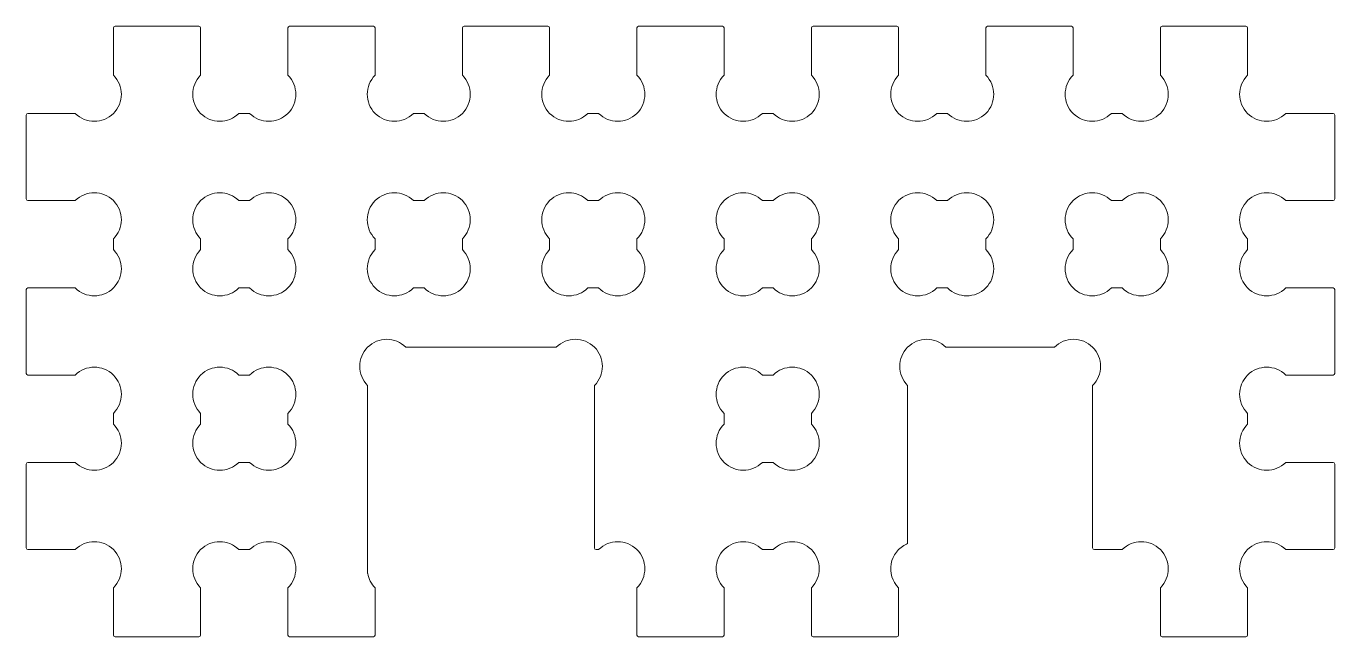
# Model space of a CAD drawing. Header units: millimetres. Extents: x -37.5 to 37.5, y -17.5 to 17.5.
import ezdxf

# ---------------------------------------------------------------- set-up
doc = ezdxf.new("R2010")
doc.units = ezdxf.units.MM
doc.layers.get('0').update_dxf_attribs({"lineweight": 0})
doc.layers.add('holes', color=1, linetype='Continuous', lineweight=0)

msp = doc.modelspace()

# ---------------------------------------------------------------- linework, layer by layer
for p, q in [((-32.5, 14.692), (-32.5, 17.4)), ((-32.4, 17.5), (-27.6, 17.5)), ((-27.5, 17.4), (-27.5, 14.692)), ((-22.5, 14.692), (-22.5, 17.4)), ((-22.4, 17.5), (-17.6, 17.5)), ((-17.5, 17.4), (-17.5, 14.692)), ((-12.5, 14.692), (-12.5, 17.4)), ((-12.4, 17.5), (-7.6, 17.5)), ((-7.5, 17.4), (-7.5, 14.692)), ((-2.5, 14.692), (-2.5, 17.4)), ((-2.4, 17.5), (2.4, 17.5)), ((2.5, 17.4), (2.5, 14.692)), ((7.5, 14.692), (7.5, 17.4)), ((7.6, 17.5), (12.4, 17.5)), ((12.5, 17.4), (12.5, 14.692)), ((17.5, 14.692), (17.5, 17.4)), ((17.6, 17.5), (22.4, 17.5)), ((22.5, 17.4), (22.5, 14.692)), ((27.5, 14.692), (27.5, 17.4)), ((27.6, 17.5), (32.4, 17.5)), ((32.5, 17.4), (32.5, 14.692)), ((-37.5, 7.6), (-37.5, 12.4)), ((-37.4, 12.5), (-34.692, 12.5)), ((-25.308, 12.5), (-24.692, 12.5)), ((-15.308, 12.5), (-14.692, 12.5)), ((-5.308, 12.5), (-4.692, 12.5)), ((4.692, 12.5), (5.308, 12.5)), ((14.692, 12.5), (15.308, 12.5)), ((24.692, 12.5), (25.308, 12.5)), ((34.692, 12.5), (37.4, 12.5)), ((37.5, 12.4), (37.5, 7.6)), ((-34.692, 7.5), (-37.4, 7.5)), ((37.4, 7.5), (34.692, 7.5)), ((-32.5, 4.692), (-32.5, 5.308)), ((32.5, 5.308), (32.5, 4.692)), ((-37.5, -2.4), (-37.5, 2.4)), ((-37.4, 2.5), (-34.692, 2.5)), ((34.692, 2.5), (37.4, 2.5)), ((37.5, 2.4), (37.5, -2.4)), ((-7.122, -0.9), (-15.738, -0.9)), ((21.427, -0.9), (15.211, -0.9)), ((-34.692, -2.5), (-37.4, -2.5)), ((37.4, -2.5), (34.692, -2.5)), ((-17.93, -3.092), (-17.93, -13.859)), ((-4.93, -12.4), (-4.93, -3.092)), ((13.019, -3.092), (13.019, -12.091)), ((23.619, -12.4), (23.619, -3.092)), ((-32.5, -5.308), (-32.5, -4.692)), ((32.5, -4.692), (32.5, -5.308)), ((-37.5, -12.4), (-37.5, -7.6)), ((-37.4, -7.5), (-34.692, -7.5)), ((34.692, -7.5), (37.4, -7.5)), ((37.5, -7.6), (37.5, -12.4)), ((-34.692, -12.5), (-37.4, -12.5)), ((-24.692, -12.5), (-25.308, -12.5)), ((-4.692, -12.5), (-4.83, -12.5)), ((5.308, -12.5), (4.692, -12.5)), ((25.308, -12.5), (23.719, -12.5)), ((37.4, -12.5), (34.692, -12.5)), ((-32.5, -17.4), (-32.5, -14.692)), ((-27.5, -14.692), (-27.5, -17.4)), ((-22.5, -17.4), (-22.5, -14.692)), ((-17.5, -14.692), (-17.5, -17.4)), ((-2.5, -17.4), (-2.5, -14.692)), ((2.5, -14.692), (2.5, -17.4)), ((7.5, -17.4), (7.5, -14.692)), ((12.5, -14.692), (12.5, -17.4)), ((27.5, -17.4), (27.5, -14.692)), ((32.5, -14.692), (32.5, -17.4)), ((-27.6, -17.5), (-32.4, -17.5)), ((-17.6, -17.5), (-22.4, -17.5)), ((2.4, -17.5), (-2.4, -17.5)), ((12.4, -17.5), (7.6, -17.5)), ((32.4, -17.5), (27.6, -17.5))]:
    msp.add_line(p, q)
for centre, radius, start, end in [((-32.4, 17.4), 0.1, 90, 180), ((-27.6, 17.4), 0.1, 0, 90), ((-22.4, 17.4), 0.1, 90, 180), ((-17.6, 17.4), 0.1, 0, 90), ((-12.4, 17.4), 0.1, 90, 180), ((-7.6, 17.4), 0.1, 0, 90), ((-2.4, 17.4), 0.1, 90, 180), ((2.4, 17.4), 0.1, 0, 90), ((7.6, 17.4), 0.1, 90, 180), ((12.4, 17.4), 0.1, 0, 90), ((17.6, 17.4), 0.1, 90, 180), ((22.4, 17.4), 0.1, 0, 90), ((27.6, 17.4), 0.1, 90, 180), ((32.4, 17.4), 0.1, 0, 90), ((-33.596, 13.596), 1.55, 225, 45), ((-26.404, 13.596), 1.55, 135, 315), ((-23.596, 13.596), 1.55, 225, 45), ((-16.404, 13.596), 1.55, 135, 315), ((-13.596, 13.596), 1.55, 225, 45), ((-6.404, 13.596), 1.55, 135, 315), ((-3.596, 13.596), 1.55, 225, 45), ((3.596, 13.596), 1.55, 135, 315), ((6.404, 13.596), 1.55, 225, 45), ((13.596, 13.596), 1.55, 135, 315), ((16.404, 13.596), 1.55, 225, 45), ((23.596, 13.596), 1.55, 135, 315), ((26.404, 13.596), 1.55, 225, 45), ((33.596, 13.596), 1.55, 135, 315), ((-37.4, 12.4), 0.1, 90, 180), ((37.4, 12.4), 0.1, 0, 90), ((-37.4, 7.6), 0.1, 180, 270), ((-33.596, 6.404), 1.55, 315, 135), ((33.596, 6.404), 1.55, 45, 225), ((37.4, 7.6), 0.1, 270, 0), ((-33.596, 3.596), 1.55, 225, 45), ((33.596, 3.596), 1.55, 135, 315), ((-37.4, 2.4), 0.1, 90, 180), ((37.4, 2.4), 0.1, 0, 90), ((-16.834, -1.996), 1.55, 45, 225), ((-6.026, -1.996), 1.55, 315, 135), ((14.115, -1.996), 1.55, 45, 225), ((22.523, -1.996), 1.55, 315, 135), ((-33.596, -3.596), 1.55, 315, 135), ((33.596, -3.596), 1.55, 45, 225), ((-37.4, -2.4), 0.1, 180, 270), ((37.4, -2.4), 0.1, 270, 0), ((-33.596, -6.404), 1.55, 225, 45), ((33.596, -6.404), 1.55, 135, 315), ((-37.4, -7.6), 0.1, 90, 180), ((37.4, -7.6), 0.1, 0, 90), ((-37.4, -12.4), 0.1, 180, 270), ((-33.596, -13.596), 1.55, 315, 135), ((-26.404, -13.596), 1.55, 45, 225), ((-23.596, -13.596), 1.55, 315, 135), ((-4.83, -12.4), 0.1, 180, 270), ((-3.596, -13.596), 1.55, 315, 135), ((3.596, -13.596), 1.55, 45, 225), ((6.404, -13.596), 1.55, 315, 135), ((13.596, -13.596), 1.55, 114.22446, 225), ((12.919, -12.091), 0.1, 294.22446, 0), ((23.719, -12.4), 0.1, 180, 270), ((26.404, -13.596), 1.55, 315, 135), ((33.596, -13.596), 1.55, 45, 225), ((37.4, -12.4), 0.1, 270, 0), ((-17.83, -13.859), 0.1, 180, 190.43565), ((-16.404, -13.596), 1.55, 190.43565, 225), ((-32.4, -17.4), 0.1, 180, 270), ((-27.6, -17.4), 0.1, 270, 0), ((-22.4, -17.4), 0.1, 180, 270), ((-17.6, -17.4), 0.1, 270, 0), ((-2.4, -17.4), 0.1, 180, 270), ((2.4, -17.4), 0.1, 270, 0), ((7.6, -17.4), 0.1, 180, 270), ((12.4, -17.4), 0.1, 270, 0), ((27.6, -17.4), 0.1, 180, 270), ((32.4, -17.4), 0.1, 270, 0)]:
    msp.add_arc(centre, radius, start, end)
at = {"layer": 'holes'}
for p, q in [((-24.692, 7.5), (-25.308, 7.5)), ((-14.692, 7.5), (-15.308, 7.5)), ((-4.692, 7.5), (-5.308, 7.5)), ((5.308, 7.5), (4.692, 7.5)), ((15.308, 7.5), (14.692, 7.5)), ((25.308, 7.5), (24.692, 7.5)), ((-27.5, 5.308), (-27.5, 4.692)), ((-22.5, 4.692), (-22.5, 5.308)), ((-17.5, 5.308), (-17.5, 4.692)), ((-12.5, 4.692), (-12.5, 5.308)), ((-7.5, 5.308), (-7.5, 4.692)), ((-2.5, 4.692), (-2.5, 5.308)), ((2.5, 5.308), (2.5, 4.692)), ((7.5, 4.692), (7.5, 5.308)), ((12.5, 5.308), (12.5, 4.692)), ((17.5, 4.692), (17.5, 5.308)), ((22.5, 5.308), (22.5, 4.692)), ((27.5, 4.692), (27.5, 5.308)), ((-25.308, 2.5), (-24.692, 2.5)), ((-15.308, 2.5), (-14.692, 2.5)), ((-5.308, 2.5), (-4.692, 2.5)), ((4.692, 2.5), (5.308, 2.5)), ((14.692, 2.5), (15.308, 2.5)), ((24.692, 2.5), (25.308, 2.5)), ((-24.692, -2.5), (-25.308, -2.5)), ((5.308, -2.5), (4.692, -2.5)), ((-27.5, -4.692), (-27.5, -5.308)), ((-22.5, -5.308), (-22.5, -4.692)), ((2.5, -4.692), (2.5, -5.308)), ((7.5, -5.308), (7.5, -4.692)), ((-25.308, -7.5), (-24.692, -7.5)), ((4.692, -7.5), (5.308, -7.5))]:
    msp.add_line(p, q, dxfattribs=at)
for centre, start, end in [((-26.404, 6.404), 45, 225), ((-23.596, 6.404), 315, 135), ((-16.404, 6.404), 45, 225), ((-13.596, 6.404), 315, 135), ((-6.404, 6.404), 45, 225), ((-3.596, 6.404), 315, 135), ((3.596, 6.404), 45, 225), ((6.404, 6.404), 315, 135), ((13.596, 6.404), 45, 225), ((16.404, 6.404), 315, 135), ((23.596, 6.404), 45, 225), ((26.404, 6.404), 315, 135), ((-26.404, 3.596), 135, 315), ((-23.596, 3.596), 225, 45), ((-16.404, 3.596), 135, 315), ((-13.596, 3.596), 225, 45), ((-6.404, 3.596), 135, 315), ((-3.596, 3.596), 225, 45), ((3.596, 3.596), 135, 315), ((6.404, 3.596), 225, 45), ((13.596, 3.596), 135, 315), ((16.404, 3.596), 225, 45), ((23.596, 3.596), 135, 315), ((26.404, 3.596), 225, 45), ((-26.404, -3.596), 45, 225), ((-23.596, -3.596), 315, 135), ((3.596, -3.596), 45, 225), ((6.404, -3.596), 315, 135), ((-26.404, -6.404), 135, 315), ((-23.596, -6.404), 225, 45), ((3.596, -6.404), 135, 315), ((6.404, -6.404), 225, 45)]:
    msp.add_arc(centre, 1.55, start, end, dxfattribs=at)

doc.saveas('drawing.dxf')
